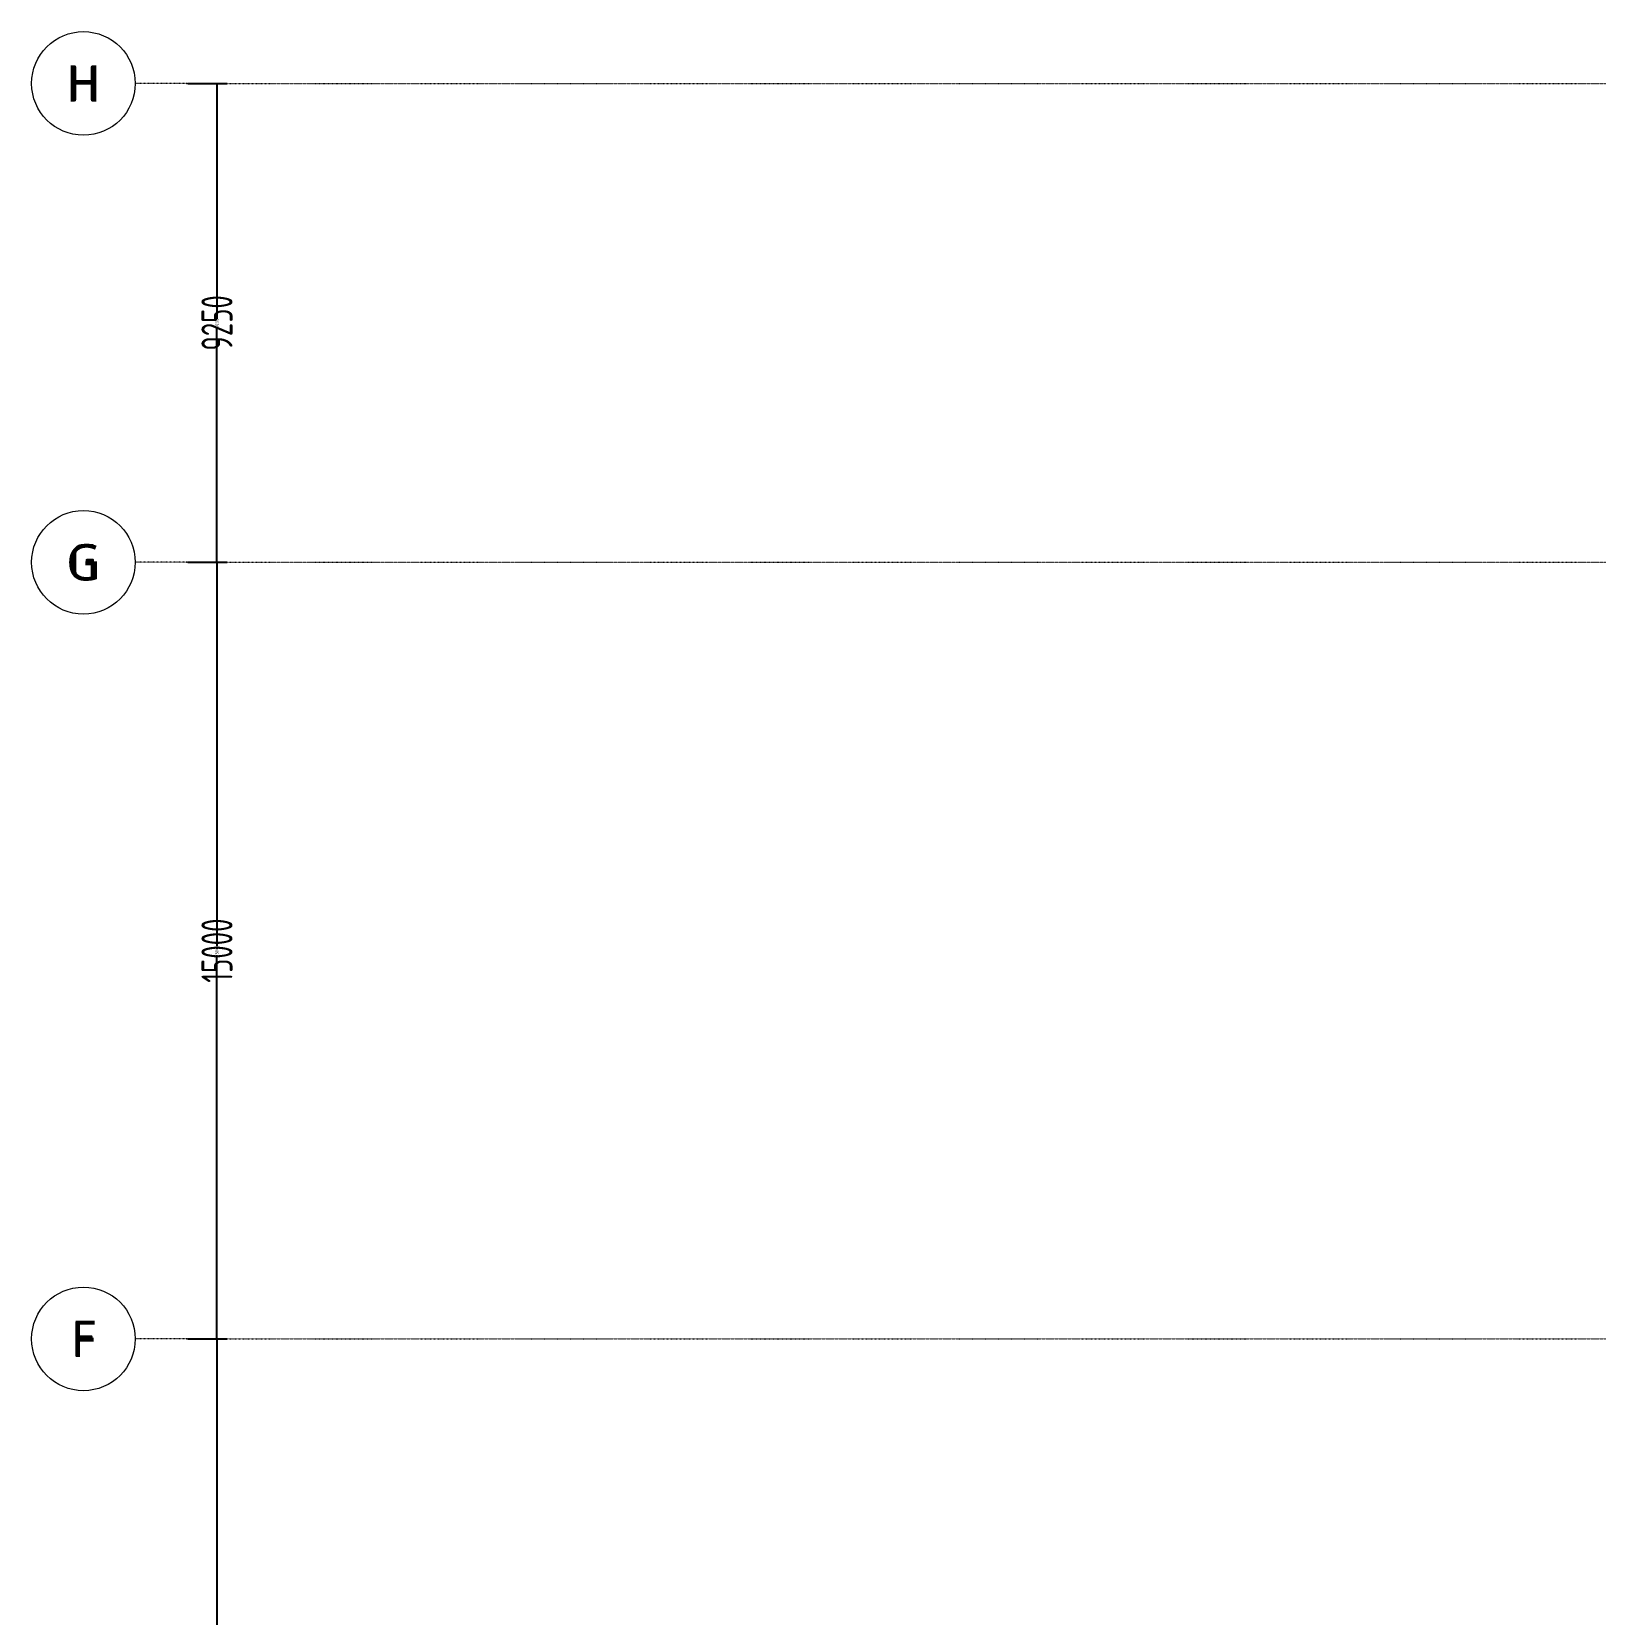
# Model space of a CAD drawing. Extents: x -32000 to 401936, y -48083 to 131250.
# Drawn here: x -32000 to -1794, y 69680 to 100250 of the extents above; entities that cross this region are included whole.
import ezdxf
from ezdxf.enums import TextEntityAlignment as Align

# ---------------------------------------------------------------- set-up
doc = ezdxf.new("R2010")
doc.units = 0
doc.header["$LTSCALE"] = 10
doc.linetypes.add('H12PL4$0$JJP_三點線', pattern=[0.9, 0.3, -0.15, 0, -0.15, 0, -0.15, 0, -0.15])
doc.linetypes.add('XFM7P40ICA$0$H12PL4$0$JJP_三點線', pattern=[0.9, 0.3, -0.15, 0, -0.15, 0, -0.15, 0, -0.15])
for name, color, linetype in [('H12PL4$0$A-DIM', 252, 'Continuous'), ('H12PL4$0$S-GRID', 252, 'Continuous'), ('XFM7P40ICA$0$H12PL4$0$A-DIM', 252, 'Continuous'), ('XFM7P40ICA$0$H12PL4$0$S-GRID', 252, 'Continuous')]:
    doc.layers.add(name, color=color, linetype=linetype)
doc.styles.add('H12PL4$0$dim-txt', font='isocp.shx', dxfattribs={"width": 0.7, "bigfont": 'chineset.shx'})
doc.styles.add('H12PL4$0$Standard', font='', dxfattribs={"width": 0.8})
doc.styles.add('XFM7P40ICA$0$H12PL4$0$dim-txt', font='isocp.shx', dxfattribs={"width": 0.7, "bigfont": 'chineset.shx'})
doc.styles.add('XFM7P40ICA$0$H12PL4$0$Standard', font='isocp.shx', dxfattribs={"bigfont": 'chineset.shx'})
doc.styles.get('H12PL4$0$Standard').set_extended_font_data('Microsoft JhengHei')
doc.dimstyles.new('H12PL4$0$ARCH-dim-200MM', dxfattribs={"dimscale": 200, "dimtxt": 0.3, "dimasz": 0.1, "dimexe": 0.1, "dimexo": 0.1, "dimgap": 0.05, "dimtad": 1, "dimdec": 0, "dimlfac": 10, "dimrnd": 0.5, "dimdsep": 46, "dimtxsty": 'H12PL4$0$dim-txt', "dimblk": 'H12PL4$0$_Dot', "dimcen": 2, "dimclrd": 256, "dimclre": 256, "dimclrt": 256, "dimadec": 0, "dimazin": 0, "dimtfac": 1, "dimtix": 1, "dimtmove": 2, "dimatfit": 3, "dimldrblk": 'H12PL4$0$_OBLIQUE', "dimfxl": 1, "dimtvp": 1, "dimtolj": 1, "dimarcsym": 0})
doc.dimstyles.new('XFM7P40ICA$0$H12PL4$0$ARCH-dim-2000', dxfattribs={"dimscale": 2000, "dimtxt": 0.3, "dimasz": 0.1, "dimexe": 0.1, "dimexo": 0.1, "dimgap": 0.05, "dimtad": 1, "dimdec": 0, "dimrnd": 0.5, "dimdsep": 46, "dimtxsty": 'XFM7P40ICA$0$H12PL4$0$dim-txt', "dimblk": 'XFM7P40ICA$0$H12PL4$0$_Dot', "dimcen": 2, "dimclrd": 256, "dimclre": 256, "dimclrt": 256, "dimadec": 0, "dimazin": 0, "dimtfac": 1, "dimtix": 1, "dimtmove": 2, "dimatfit": 3, "dimldrblk": 'XFM7P40ICA$0$H12PL4$0$_OBLIQUE', "dimfxl": 1, "dimtvp": 1, "dimtolj": 1, "dimarcsym": 0})

# ---------------------------------------------------------------- blocks, each defined once
blk = doc.blocks.new('*D321')
at = {"layer": 'DEFPOINTS', "color": 0, "linetype": 'Continuous', "transparency": 16777216}
for p in [(-29000, 99250), (-29000, 90000), (-28420, 90000)]:
    blk.add_point(p, dxfattribs=at)
at = {"layer": 'XFM7P40ICA$0$H12PL4$0$A-DIM', "linetype": 'Continuous', "lineweight": -2, "transparency": 16777216}
for p, q in [((-28800, 99250), (-28220, 99250)), ((-28420, 99050), (-28420, 95259)), ((-28420, 90200), (-28420, 93991)), ((-28800, 90000), (-28220, 90000))]:
    blk.add_line(p, q, dxfattribs=at)
at = {"layer": 'XFM7P40ICA$0$H12PL4$0$A-DIM', "linetype": 'Continuous', "lineweight": 0, "transparency": 16777216, "insert": (-28420, 94625), "char_height": 600, "attachment_point": 5, "rotation": 90, "style": 'XFM7P40ICA$0$H12PL4$0$dim-txt'}
blk.add_mtext('\\A1;9250', dxfattribs=at)
blk = doc.blocks.new('XFM7P40ICA$0$H12PL4$0$_Dot')
blk = doc.blocks.new('XFM7P40ICA$0$H12PL4$0$_OBLIQUE')
at = {"color": 0, "linetype": 'ByBlock', "lineweight": -2}
blk.add_line((-0.5, -0.5), (0.5, 0.5), dxfattribs=at)
blk = doc.blocks.new('*D322')
at = {"layer": 'DEFPOINTS', "color": 0, "linetype": 'Continuous', "transparency": 16777216}
for p in [(-29000, 90000), (-29000, 75000), (-28420, 75000)]:
    blk.add_point(p, dxfattribs=at)
at = {"layer": 'XFM7P40ICA$0$H12PL4$0$A-DIM', "linetype": 'Continuous', "lineweight": -2, "transparency": 16777216}
for p, q in [((-28800, 90000), (-28220, 90000)), ((-28420, 89800), (-28420, 83230)), ((-28420, 75200), (-28420, 81770)), ((-28800, 75000), (-28220, 75000))]:
    blk.add_line(p, q, dxfattribs=at)
at = {"layer": 'XFM7P40ICA$0$H12PL4$0$A-DIM', "linetype": 'Continuous', "lineweight": 0, "transparency": 16777216, "insert": (-28420, 82500), "char_height": 600, "attachment_point": 5, "rotation": 90, "style": 'XFM7P40ICA$0$H12PL4$0$dim-txt'}
blk.add_mtext('\\A1;15000', dxfattribs=at)
blk = doc.blocks.new('*D323')
at = {"layer": 'DEFPOINTS', "color": 0, "linetype": 'Continuous', "transparency": 16777216}
for p in [(-29000, 75000), (-29000, 60000), (-28420, 60000)]:
    blk.add_point(p, dxfattribs=at)
at = {"layer": 'XFM7P40ICA$0$H12PL4$0$A-DIM', "linetype": 'Continuous', "lineweight": -2, "transparency": 16777216}
for p, q in [((-28800, 75000), (-28220, 75000)), ((-28420, 74800), (-28420, 68230)), ((-28420, 60200), (-28420, 66770)), ((-28800, 60000), (-28220, 60000))]:
    blk.add_line(p, q, dxfattribs=at)
at = {"layer": 'XFM7P40ICA$0$H12PL4$0$A-DIM', "linetype": 'Continuous', "lineweight": 0, "transparency": 16777216, "insert": (-28420, 67500), "char_height": 600, "attachment_point": 5, "rotation": 90, "style": 'XFM7P40ICA$0$H12PL4$0$dim-txt'}
blk.add_mtext('\\A1;15000', dxfattribs=at)
blk = doc.blocks.new('*D512')
at = {"layer": 'DEFPOINTS', "color": 0, "linetype": 'Continuous', "transparency": 16777216}
for p in [(-29000, 99250), (-29000, 90000), (-28420, 90000)]:
    blk.add_point(p, dxfattribs=at)
at = {"layer": 'H12PL4$0$A-DIM', "linetype": 'Continuous', "lineweight": -2, "transparency": 16777216}
for p, q in [((-28980, 99250), (-28400, 99250)), ((-28420, 99230), (-28420, 94703)), ((-28420, 90020), (-28420, 94547)), ((-28980, 90000), (-28400, 90000))]:
    blk.add_line(p, q, dxfattribs=at)
at = {"layer": 'H12PL4$0$A-DIM', "linetype": 'Continuous', "lineweight": 0, "transparency": 16777216, "insert": (-28420, 94625), "char_height": 60, "attachment_point": 5, "rotation": 90, "style": 'H12PL4$0$dim-txt'}
blk.add_mtext('\\A1;92500', dxfattribs=at)
blk = doc.blocks.new('H12PL4$0$_Dot')
blk = doc.blocks.new('H12PL4$0$_OBLIQUE')
at = {"color": 0, "linetype": 'ByBlock', "lineweight": -2}
blk.add_line((-0.5, -0.5), (0.5, 0.5), dxfattribs=at)
blk = doc.blocks.new('*D513')
at = {"layer": 'DEFPOINTS', "color": 0, "linetype": 'Continuous', "transparency": 16777216}
for p in [(-29000, 90000), (-29000, 75000), (-28420, 75000)]:
    blk.add_point(p, dxfattribs=at)
at = {"layer": 'H12PL4$0$A-DIM', "linetype": 'Continuous', "lineweight": -2, "transparency": 16777216}
for p, q in [((-28980, 90000), (-28400, 90000)), ((-28420, 89980), (-28420, 82588)), ((-28420, 75020), (-28420, 82412)), ((-28980, 75000), (-28400, 75000))]:
    blk.add_line(p, q, dxfattribs=at)
at = {"layer": 'H12PL4$0$A-DIM', "linetype": 'Continuous', "lineweight": 0, "transparency": 16777216, "insert": (-28420, 82500), "char_height": 60, "attachment_point": 5, "rotation": 90, "style": 'H12PL4$0$dim-txt'}
blk.add_mtext('\\A1;150000', dxfattribs=at)
blk = doc.blocks.new('*D514')
at = {"layer": 'DEFPOINTS', "color": 0, "linetype": 'Continuous', "transparency": 16777216}
for p in [(-29000, 75000), (-29000, 60000), (-28420, 60000)]:
    blk.add_point(p, dxfattribs=at)
at = {"layer": 'H12PL4$0$A-DIM', "linetype": 'Continuous', "lineweight": -2, "transparency": 16777216}
for p, q in [((-28980, 75000), (-28400, 75000)), ((-28420, 74980), (-28420, 67588)), ((-28420, 60020), (-28420, 67412)), ((-28980, 60000), (-28400, 60000))]:
    blk.add_line(p, q, dxfattribs=at)
at = {"layer": 'H12PL4$0$A-DIM', "linetype": 'Continuous', "lineweight": 0, "transparency": 16777216, "insert": (-28420, 67500), "char_height": 60, "attachment_point": 5, "rotation": 90, "style": 'H12PL4$0$dim-txt'}
blk.add_mtext('\\A1;150000', dxfattribs=at)
blk = doc.blocks.new('XFM7P40ICA$0$H12PL4')
at = {"layer": 'XFM7P40ICA$0$H12PL4$0$S-GRID', "linetype": 'XFM7P40ICA$0$H12PL4$0$JJP_三點線', "lineweight": 0}
for p, q in [((-29000, 99250), (-30000, 99250)), ((-29000, 99250), (289600, 99250)), ((-29000, 90000), (-30000, 90000)), ((-29000, 90000), (289600, 90000)), ((-29000, 75000), (-30000, 75000)), ((-29000, 75000), (289600, 75000))]:
    blk.add_line(p, q, dxfattribs=at)
at = {"layer": 'XFM7P40ICA$0$H12PL4$0$S-GRID', "lineweight": 0}
for centre in [(-31000, 99250), (-31000, 90000), (-31000, 75000)]:
    blk.add_circle(centre, 1000, dxfattribs=at)
at = {"layer": 'XFM7P40ICA$0$H12PL4$0$S-GRID', "linetype": 'XFM7P40ICA$0$H12PL4$0$JJP_三點線', "lineweight": 0}
for p in [(-29000, 99250), (-29000, 99250), (-29000, 90000), (-29000, 90000), (-29000, 75000), (-29000, 75000)]:
    blk.add_point(p, dxfattribs=at)
at = {"layer": 'XFM7P40ICA$0$H12PL4$0$S-GRID', "style": 'XFM7P40ICA$0$H12PL4$0$Standard'}
for s, p in [('H', (-31000, 99600)), ('G', (-31000, 90350)), ('F', (-31000, 75350))]:
    blk.add_text(s, height=700, dxfattribs=at).set_placement(p, align=Align.TOP_CENTER)
at = {"layer": 'XFM7P40ICA$0$H12PL4$0$A-DIM', "linetype": 'Continuous', "lineweight": 0}
for base, p1, p2, picture, middle in [((-28420, 90000), (-29000, 99250), (-29000, 90000), '*D321', (-28420, 94625)), ((-28420, 75000), (-29000, 90000), (-29000, 75000), '*D322', (-28420, 82500)), ((-28420, 60000), (-29000, 75000), (-29000, 60000), '*D323', (-28420, 67500))]:
    dim = blk.add_linear_dim(base=base, p1=p1, p2=p2, angle=270, dimstyle='XFM7P40ICA$0$H12PL4$0$ARCH-dim-2000', dxfattribs=at)
    dim.commit()
    dim.dimension.update_dxf_attribs({"geometry": picture, "text_midpoint": middle, "dimtype": 128, "text_rotation": 90})
blk = doc.blocks.new('XFM7P40ICA')
blk.add_blockref('XFM7P40ICA$0$H12PL4', (0, 0))
blk = doc.blocks.new('H12PL4')
at = {"layer": 'H12PL4$0$S-GRID', "linetype": 'H12PL4$0$JJP_三點線', "lineweight": 0}
for p, q in [((-29000, 99250), (-30000, 99250)), ((-29000, 99250), (289600, 99250)), ((-29000, 90000), (-30000, 90000)), ((-29000, 90000), (289600, 90000)), ((-29000, 75000), (-30000, 75000)), ((-29000, 75000), (289600, 75000))]:
    blk.add_line(p, q, dxfattribs=at)
at = {"layer": 'H12PL4$0$S-GRID', "lineweight": 0}
for centre in [(-31000, 99250), (-31000, 90000), (-31000, 75000)]:
    blk.add_circle(centre, 1000, dxfattribs=at)
at = {"layer": 'H12PL4$0$S-GRID', "linetype": 'H12PL4$0$JJP_三點線', "lineweight": 0}
for p in [(-29000, 99250), (-29000, 99250), (-29000, 90000), (-29000, 90000), (-29000, 75000), (-29000, 75000)]:
    blk.add_point(p, dxfattribs=at)
at = {"layer": 'H12PL4$0$S-GRID', "style": 'H12PL4$0$Standard'}
for s, p in [('H', (-31000, 99600)), ('G', (-31000, 90350)), ('F', (-31000, 75350))]:
    blk.add_text(s, height=700, dxfattribs=at).set_placement(p, align=Align.TOP_CENTER)
at = {"layer": 'H12PL4$0$A-DIM', "linetype": 'Continuous', "lineweight": 0}
for base, p1, p2, picture, middle in [((-28420, 90000), (-29000, 99250), (-29000, 90000), '*D512', (-28420, 94625)), ((-28420, 75000), (-29000, 90000), (-29000, 75000), '*D513', (-28420, 82500)), ((-28420, 60000), (-29000, 75000), (-29000, 60000), '*D514', (-28420, 67500))]:
    dim = blk.add_linear_dim(base=base, p1=p1, p2=p2, angle=270, dimstyle='H12PL4$0$ARCH-dim-200MM', dxfattribs=at)
    dim.commit()
    dim.dimension.update_dxf_attribs({"geometry": picture, "text_midpoint": middle, "dimtype": 128, "text_rotation": 90})

msp = doc.modelspace()

# ---------------------------------------------------------------- block references
msp.add_blockref('XFM7P40ICA', (0, 0))

# ---------------------------------------------------------------- next in the draw order: block references
msp.add_blockref('H12PL4', (0, 0))

doc.saveas('drawing.dxf')
